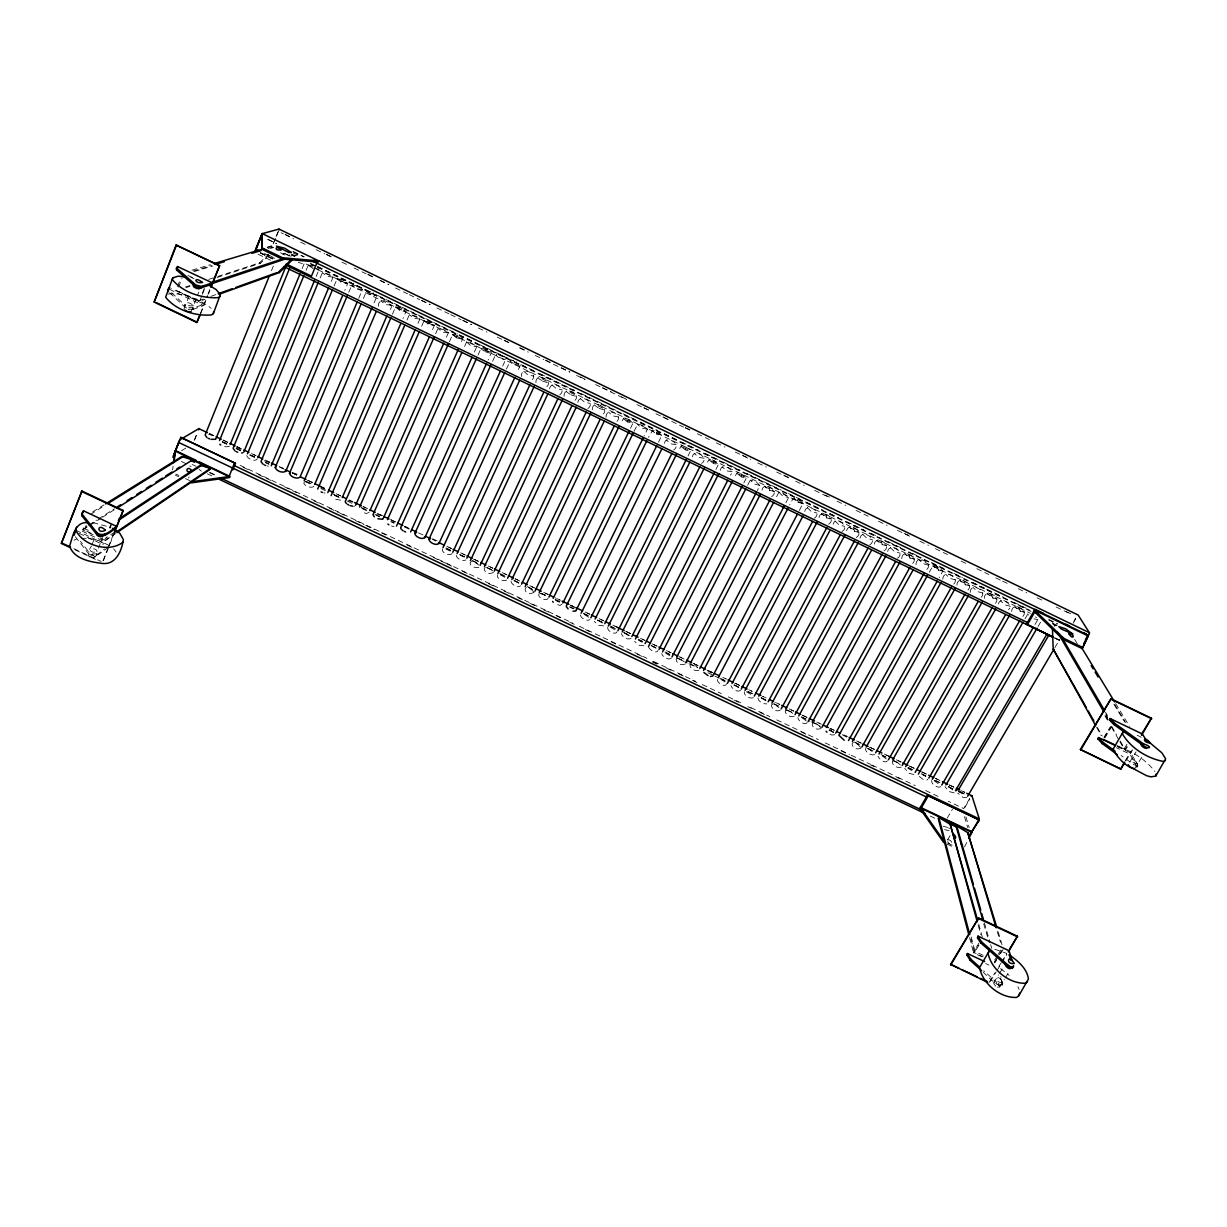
<?xml version="1.0" encoding="UTF-8"?>
<svg xmlns="http://www.w3.org/2000/svg" width="1227" height="1227" viewBox="0 0 1227 1227"><rect width="100%" height="100%" fill="white"/><g stroke="black" fill="none" stroke-linecap="round" stroke-linejoin="round"><path stroke-width="0.75" stroke-dasharray="5 3.75" d="M587.871 408.591C597.074 401.858 577.257 392.379 577.84 403.744M897.428 558.178C906.86 552.089 887.688 541.291 887.612 552.671M246.734 455.585C247.563 459.128 255.477 462.211 257.363 458.775M580.294 614.957C580.969 618.531 586.92 621.736 589.988 619.558M741.522 473.852L746.277 478.131L741.445 476.981L741.522 473.852L737.212 472.548L733.93 478.116M887.52 760.801C885.449 764.114 879.176 759.237 878.041 756.307M580.294 398.545L584.619 402.241L590.34 403.392M890.357 547.625L894.575 551.613L900.173 553.178M884.007 550.862C893.44 544.773 874.33 534.021 874.222 545.309M562.089 604.083L560.079 605.478L555.171 603.776M860.925 748.179C850.495 752.642 848.164 733.945 860.648 747.427M886.722 545.846L881.078 544.251L876.937 540.309M548.116 598.255C546.582 602.212 535.693 596.491 539.435 593.546M869.759 544.849C879.207 538.73 860.096 528.024 860.004 539.313M559.665 394.925C568.807 388.177 549.021 378.852 549.619 390.079M713.669 460.416L718.286 464.634L713.362 463.453L713.669 460.416L709.298 459.097L705.97 464.65M552.012 384.91L556.23 388.56L562.073 389.772M862.704 534.297L866.783 538.208L872.474 539.834M856.308 537.518C865.771 531.368 846.63 520.723 846.569 531.981M172.593 469.972L173.084 466.321M511.015 581.261C511.475 584.957 517.579 587.825 520.739 585.877M821.062 728.47C810.142 732.703 808.685 714.375 820.817 727.734M859.007 532.487L853.271 530.846L849.253 526.966M532.273 379.618C538.684 373.253 520.248 366.137 521.414 376.49M842.044 531.49C851.124 526.199 834.605 515.647 833.225 524.297M807.289 722.718C804.881 725.709 797.933 721.139 797.857 717.611M493.469 572.303C483.99 577.902 478.913 560.34 492.687 570.846M685.862 447.011L690.049 449.818L690.341 451.168L685.326 449.926L685.862 447.011L681.414 445.646L678.071 451.199M523.791 371.306L527.886 374.895L533.868 376.168M835.004 520.938L838.946 524.788L844.728 526.46M828.654 524.19C838.148 517.993 818.976 507.441 818.961 518.684M1136.754 767.289L1137.782 764.927L1130.742 752.933L1117.214 746.445M520.463 364.925L517.211 372.241M1137.122 767.12L1129.975 754.176L1116.447 747.703M97.071 551.69C96.243 545.938 84.878 550.233 93.681 552.319C99.295 549.957 96.58 557.963 92.546 557.702C85.123 557.718 88.911 549.819 91.504 545.938M95.016 556.935L92.393 554.313L88.083 554.711M780.449 709.973C772.55 714.774 765.663 697.381 778.961 707.565M831.323 519.144L825.495 517.457L821.615 513.638M456.26 555.279C456.551 559.037 462.824 561.659 466.03 559.911M814.375 518.162C823.884 511.935 804.697 501.429 804.697 512.656M502.687 366.091L505.831 359.143L505.095 357.67M452.119 553.484C450.002 556.705 440.754 552.595 442.686 549.006M657.243 431.49L661.844 435.294L656.445 434.281L657.243 431.49L652.718 430.11L648.5 437.349M757.949 697.887C758.102 701.629 763.286 704.221 766.768 703.884M807.351 507.61L811.154 511.398L817.029 513.101M496.95 354.066C493.515 355.845 503.223 360.171 505.831 359.143M799.344 510.463L802.979 503.361L799.114 499.972L793.209 498.223L789.697 504.987M740.541 690.234C737.856 692.979 731.952 688.945 730.955 685.694M802.872 503.714L796.952 501.966L793.209 498.223M983.072 971.937C986.109 975.358 1009.959 998.977 999.591 975.956M1001.922 985.695L1002.827 983.993L1000.787 976.508M997.275 987.183C1005.312 987.275 988.256 977.873 995.726 986.186M785.909 502.733L788.685 497.303L782.32 492.717L778.915 492.196L775.403 498.96M474.374 352.042L476.828 346.474L470.14 342.287L466.582 341.95L463.484 348.913M717.304 679.375C716.645 682.979 725.694 688.025 726.568 683.776M628.5 419.343L632.979 423.1L627.457 422.027L628.5 419.343L623.914 417.916L620.479 423.438M93.145 534.819L82.73 529.941L84.08 526.475M87.01 526.23L83.298 529.573L93.697 534.451M177.516 286.535L180.216 279.587M84.832 528.76L86.212 525.187M178.59 287.041L181.964 278.376M108.421 547.073C103.344 551.061 94.341 560.172 88.007 552.917L88.513 551.598L80.445 541.306M186.657 308.115L184.173 306.413L184.725 304.971L170.185 291.32M92.194 544.19L94.939 537.15M184.019 308.882L189.664 294.434M98.436 548.178L102.562 537.656M191.121 311.612L198.82 291.995M96.749 555.156L104.556 548.806M189.111 309.051L193.053 309.449L193.621 308.008L204.035 304.173L171.504 288.59M109.51 527.702L110.921 524.144M100.093 538.086L105.292 540.524L106.642 537.073M110.031 528.438L111.396 524.987M202.516 292.931L205.2 286.136M115.798 532.472L105.844 540.156L102.378 538.53M201.719 296.075L199.679 301.259L175.66 290.17L199.188 301.443L204.986 299.342M202.394 294.342L205.783 285.692M102.945 560.892L107.7 548.806M108.39 547.073L114.51 531.536M200.323 313.621L207.302 295.891M207.992 294.127L210.093 288.805M103.497 560.494L114.372 532.886M200.799 313.437L207.777 295.722M208.483 293.943L209.878 290.4M778.915 492.196L782.581 495.907L788.547 497.656M194.203 440.248L197.424 432.257M275.431 238.237L272.409 245.569L267.287 247.118M276.121 236.504L278.192 231.351L283.376 233.851M194.648 439.987L197.854 432.011M278.575 231.259L271.658 247.425M271.474 270.646L273.621 265.339M466.582 341.95L470.447 345.416L476.705 346.827M293.728 256.167L297.287 254.986L297.778 253.79L290.6 256.182M302.179 268.575L304.327 263.299M306.014 270.4L308.498 264.848L312.67 265.477M316.137 276.535L319.035 269.526L317.778 267.946M320.078 278.038L322.563 272.501L330.723 274.894L333.069 277.149L330.124 284.235M334.051 286.029L337.256 278.728L342.732 279.817L347.747 283.36L344.787 290.431M771.599 496.69C781.17 490.401 761.921 480.033 761.982 491.229M348.744 292.241L351.95 284.94L357.348 286.014M358.698 298.391L362.41 289.572L361.842 288.575M363.422 298.452L366.382 291.443L368.131 291.075M374.082 302.824L377.072 295.768L376.459 294.771M378.499 306.275C377.395 294.817 397.885 303.452 389.143 310.554M392.41 314.219L395.646 306.873L400.861 307.854L406.03 311.474L402.993 318.483M407.027 320.017L409.511 314.434L417.272 316.627L419.864 319.005L416.827 326.014M421.659 326.198L424.143 320.615L431.843 322.793L434.465 325.186L431.398 332.18M435.6 333.79L438.07 328.207L445.708 330.339L448.376 332.762L445.294 339.726M449.435 341.704L452.671 334.373L455.048 334.404L462.748 338.437L460.493 344.496M478.039 355.078L481.153 348.115L487.334 349.496L491.383 352.64L488.147 359.94M492.594 361.229L495.723 354.281M685.203 663.96C676.23 668.27 671.046 651.598 683.991 661.69M506.337 369.112L510.723 360.232M774.222 491.598L768.194 489.834L764.605 486.137M535.923 382.625C535.309 371.398 555.141 380.692 545.984 387.471M369.143 512.441L366.336 513.469L362.379 512.303M564.098 396.214C563.53 384.956 583.27 394.327 574.144 401.045M759.881 485.539L756.338 481.889L750.28 480.094L753.807 483.745L759.881 485.539L757.274 490.631M592.304 409.864C591.736 398.484 611.521 407.993 602.334 414.695M448.376 332.762L443.192 332.226L437.901 328.529M606.046 417.333C605.494 405.938 625.233 415.493 616.061 422.165M630.494 428.269L632.979 423.1L622.963 418.269L627.457 422.027M634.083 431.26L637.703 424.097L642.871 425.416L647.427 429.189L644.068 436.076M671.322 658.163C668.424 660.647 662.549 656.997 661.69 653.592M658.485 442.165L661.844 435.294L651.844 430.478L656.445 434.281M664.513 443.392C665.433 434.373 682.442 444.358 673.654 449.926M599.144 408.376C618.101 414.864 582.319 397.609 599.144 408.376L600.417 405.8M688.04 455.999L690.586 450.861L680.602 446.061L685.326 449.926M692.457 456.858C693.362 447.794 710.356 457.87 701.568 463.377M715.924 469.435L718.501 464.327L708.546 459.527L713.362 463.453M720.448 470.355C720.801 461.904 736.445 470.018 730.387 475.14M743.853 482.901L746.461 477.809L736.522 473.008L741.445 476.981M747.688 485.186L750.28 480.094M964.483 846.906L967.934 840.234M423.944 320.937L429.205 324.618L434.465 325.186M901.799 558.668C901.906 547.273 921.063 558.116 911.646 564.175M915.971 564.65C916.094 553.239 935.25 564.144 925.848 570.172M929.222 572.319L933.241 565.371L938.379 567.135L942.811 571.184L939.115 577.825M942.811 579.282C942.996 567.81 962.152 578.899 952.689 584.88M956.953 585.248C957.152 573.761 976.309 584.896 966.861 590.847M970.189 592.472C970.404 580.969 989.545 592.166 980.097 598.086M984.299 598.439C984.529 586.92 1003.671 598.163 994.253 604.052M998.548 604.021C999.438 595.693 1014.806 604.88 1008.517 609.65M1011.692 611.629C1011.953 600.08 1031.094 611.429 1021.677 617.273M966.907 797.458L962.98 797.366L957.781 793.117M1024.959 618.868L1028.042 613.638L1029.392 613.715M1034.974 624.528L1037.843 619.558L1037.229 618.439M1038.073 626.46L1040.956 621.506M947.213 818.133L952.474 809.16M1054.883 647.595L1059.729 639.344M969.698 798.455L963.747 808.593L948.164 801.2M1073.855 621.245L1075.68 618.147M732.105 471.735L727.044 470.892L722.166 466.95M964.759 807.673L969.867 798.992M1073.196 623.209L1075.926 618.546M947.489 840.02L951.078 833.915M419.864 319.005L414.527 318.406L409.312 314.741M631.015 638.239C628.025 640.555 622.12 637.135 621.353 633.653M978.947 943.118L973.41 952.244L983.195 956.845M1103.963 737.289L1110.527 726.491M981.753 956.784L973.594 952.95L978.287 945.219M1104.254 737.872L1110.696 727.258M978.947 945.173L975.082 951.538L970.71 935.051M1104.96 737.78L1111.524 726.967M313.913 486.214C311.551 489.604 299.741 483.714 305.324 481.551M570.785 394.711C590.018 401.29 554.159 384.066 570.785 394.711L572.303 392.241M997.29 955.833L994.361 960.603L995.327 961.048M998.257 954.253L1002.152 947.888M1126.907 744.314L1124.085 748.93L1119.285 740.648M994.622 962.198L998.257 956.293M999.223 954.698L1003.119 948.348M1126.969 746.323L1125.082 749.406L1117.398 745.725M996.723 959.836L994.821 962.919L993.579 958.548M1000.496 953.67L1003.333 949.054M1116.907 745.893L1125.404 749.958L1127.26 746.936M989.085 982.382L994.944 972.827M998.855 966.462L1000.818 963.287M1001.799 961.692L1006.677 953.732M1125.42 760.51L1131.417 750.755M990.25 981.508L996.125 971.953M997.106 970.358L1006.892 954.437M1125.742 761.077L1132.736 749.682M993.809 982.643L998.594 974.851M999.56 973.302L1003.395 967.045M1129.745 762.105L1136.049 751.875M995.91 983.41L996.631 982.244L983.778 970.772M999.514 987.26L1004.33 979.453M1005.296 977.904L1009.161 971.646M1134.484 768.946L1142.398 756.139M1002.014 984.453L1002.735 983.287M1136.984 766.2L1137.782 764.927M940.802 786.722C937.658 788.593 931.078 784.145 931.584 780.525M395.431 307.179L400.615 310.83L406.03 311.474M607.733 627.35C606.644 631 615.586 635.601 617.058 631.782M1037.843 619.558L1034.024 618.883M704.129 458.254L698.93 457.349L694.16 453.453M391.398 305.278L385.907 304.603L380.753 300.983M542.472 381.06C561.951 387.747 526.076 370.569 542.472 381.06L544.221 378.698M1024.545 612.304L1019.376 610.923L1014.56 606.659M901.231 767.151C891.17 769.605 888.149 753.608 900.296 764.881M366.382 291.443L371.49 295.047L377.072 295.768M1010.419 606.337L1005.189 604.942L1000.45 600.709M874.621 754.513C871.461 756.261 864.652 751.998 865.572 748.393M676.184 444.787L670.862 443.821L666.2 439.972M229.526 446.153L226.136 446.904L221.98 445.662M362.41 289.572L356.75 288.805L351.689 285.231M997.091 599.052L991.815 597.641L987.137 593.439M514.328 363.974C534.098 370.815 498.162 353.652 514.328 363.974L516.337 361.766M336.98 279.004L341.996 282.563L347.747 283.36M982.934 593.086L977.628 591.644L973.011 587.472M506.72 580.034C503.776 582.073 496.045 578.684 497.41 574.988M834.759 734.789L831.615 735.004L827.949 733.025M647.427 429.189L641.966 428.162L637.411 424.373M333.069 277.149L327.241 276.32L322.256 272.777M217.792 276.443L259.403 262.885L268.575 254.219M216.98 277.517L260.308 263.33L268.161 255.891M969.683 585.846L964.315 584.374L959.759 580.248M485.094 351.612C505.049 358.514 469.205 341.474 485.094 351.612L487.334 349.496M188.636 478.055L189.142 476.904M317.118 269.817L319.035 269.526M955.511 579.865L950.097 578.377L945.618 574.267M794.13 716.292C785.004 718.915 780.495 703.715 792.719 713.316M618.546 416.981L612.948 415.892L608.515 412.149M942.811 571.184L937.351 569.681L932.934 565.616M452.518 334.71L456.49 337.824L458.99 335.83M280.492 252.747C282.379 253.989 290.047 257.977 289.817 254.71M753.393 697.749C750.249 699.329 742.887 695.264 744.62 691.767M928.609 565.187L923.103 563.653L918.747 559.619M1002.643 984.529L999.652 984.407L996.631 982.244M914.391 559.19L908.839 557.641L904.56 553.622M427.84 324.005L430.585 322.134M105.292 540.524L115.307 533.73M114.786 531.997L105.323 538.377L106.35 538.868M88.62 525.202L96.626 520.095M98.237 519.067L114.264 508.837M82.73 529.941L100.997 518.254M102.608 517.227L115.476 508.99M92.592 511.981L103.942 504.91M90.369 514.481L104.939 505.386M698.869 670.279C688.945 672.565 685.908 657.948 697.826 667.457M181.504 450.738L186.289 447.824M399.235 310.216L402.226 308.452M643.945 645.801L638.945 645.233L634.62 641.368M370.109 294.434L373.345 292.793M1137.92 765.832L1133.932 764.712L1121.156 755.541M97.255 553.852L91.964 553.914L88.513 551.598M603.607 625.862L598.469 625.218L594.251 621.414M340.615 281.949L344.097 280.431M73.957 540.233L76.442 539.144M954.207 792.872L949.269 791.645L944.943 786.66M193.053 309.449L203.483 305.584L169.249 289.189M198.605 300.753L203.927 298.836M211.044 296.29L216.366 294.388M913.87 774.513L908.824 773.24L904.698 768.347M186.274 287.563L189.894 286.382M185.231 287.057L190.645 285.293M208.743 279.388L215.983 277.041M282.793 254.081L285.462 253.222M947.735 839.743C954.008 839.759 951.83 848.716 947.704 841.584M194.295 271.566L212.593 266.014M270.553 248.437L273.79 247.455M193.237 271.06L211.581 265.523M268.023 248.498L272.885 247.026M478.867 567.441C467.058 568.914 467.456 555.662 478.683 565.003M191.964 270.216L210.323 264.71M267.225 247.67L272.731 246.013M944.606 829.636L949.1 830.648M353.913 506.26L354.802 506.091M193.621 308.008L188.421 307.179L184.725 304.971M340.631 500.156L334.588 499.113M168.007 294.035C183.329 292.517 199.295 298.851 211.167 308.314M81.304 538.316L86.964 538.3M943.057 826.216L947.627 827.458M88.482 538.515L99.111 540.708L109.724 545.693M540.386 593.5L545.279 595.202L547.84 597.534M93.053 522.656L110.905 527.395M189.817 466.091L191.105 466.291M394.036 526.613L391.459 526.015M361.643 507.794L367.809 510.34M348.161 500.585L353.33 502.41M323.805 492.855L325.109 493.085M334.035 494.68L340.232 497.242M320.63 487.518L326.842 490.079M306.474 481.597L312.701 484.174M292.578 472.579L297.808 474.435M267.041 465.907L268.376 466.153M994.775 949.223L1006.508 953.318M264.204 460.723L269.495 462.594M250.017 454.788L256.305 457.38M222.21 441.582L228.513 444.189M236.428 447.518L242.716 450.125M208.575 434.297L212.731 435.57M302.363 263.575L298.345 262.394M746.384 691.721L752.903 695.694M497.963 354.235L500.493 355.048M512.487 360.37L513.684 360.707M651.246 645.755L656.062 648.04M624.206 632.917L630.601 636.844M610.325 627.12L616.706 631.031M555.463 599.482L560.31 601.782M500.309 574.88L505.999 577.978M514.282 580.724L519.987 583.822M1118.641 746.982C1132.705 751.215 1145.88 759.82 1154.914 771.476M445.723 548.975L450.585 551.276M459.742 554.819L464.604 557.135M369.281 291.305L370.585 291.689M432.625 538.714L437.502 541.03M404.511 526.966L409.389 529.282M376.996 513.898L380.861 515.493M279.725 466.904L283.652 468.53M1057.229 625.233L1054.852 625.601M868.225 748.547L874.36 753.148M907.597 768.025L912.321 770.893M921.232 773.716L925.971 776.584M934.1 780.617L940.403 785.295M960.081 791.292L964.851 794.176M665.586 653.132L670.141 655.908M707.074 670.433L711.645 673.24M720.786 679.329L725.372 682.135M734.574 685.08L739.175 687.887M761.307 697.78L766.691 701.445M842.228 734.62L846.906 737.458M570.647 605.647L574.236 607.595M584.543 614.635L589.021 617.396M598.439 620.448L602.948 623.209M638.592 640.31L642.196 642.258M391.766 521.475L394.296 522.671M188.206 309.296L189.111 309.679M313.13 268.636L308.176 265.109M456.49 337.824L462.809 339.265L452.671 334.373M79.065 533.3L103.237 544.65M985.634 963.532L989.069 965.143M73.865 548.653L101.105 561.429M74.985 549.819L97.148 560.218M83.804 528.27L89.954 531.168M82.24 531.23L104.786 541.813M983.118 955.312L974.115 951.094L970.235 936.446M76.12 530.386L105.476 544.159M181.381 461.475L188.298 464.757M207.317 473.76L214.434 477.058M930.219 816.062L935.403 818.516M175.783 474.021L179.019 475.555M185.507 478.622L191.995 481.69M175.323 475.156L178.575 476.69M947.643 843.087L954.361 846.277M947.045 844.115L953.762 847.29M209.296 433.514L214.48 435.968M223.13 440.079L228.314 442.548M236.964 446.643L242.148 449.113L236.857 446.659M292.287 472.932L297.471 475.386M307.854 480.309L313.038 482.778M319.956 486.061L326.873 489.343M363.177 506.598L368.361 509.052L363.115 506.628M382.195 515.631L377.011 513.162L382.134 515.662M390.846 519.727L396.03 522.196M404.68 526.306L409.864 528.76L404.619 526.337M432.349 539.435L435.8 541.076M473.837 559.144L479.021 561.613M515.34 578.853L520.524 581.322L515.309 578.899M534.358 587.886L529.174 585.417L534.328 587.932M556.828 598.561L560.294 600.202L555.079 597.794M570.662 605.126L575.846 607.595L570.647 605.187M589.681 614.16L584.497 611.69L589.681 614.221M626 631.399L631.184 633.868M645.019 640.433L639.819 637.979L645.019 640.494M653.654 644.543L657.12 646.184M679.589 656.859L684.773 659.328L679.605 656.92M693.424 663.424L698.608 665.893M722.826 677.381L726.277 679.022L722.841 677.457M734.927 683.132L740.111 685.602M748.761 689.697L752.212 691.353L748.792 689.789M766.047 697.918L762.58 696.276L766.077 697.994M776.415 702.841L779.881 704.482L774.728 702.105M802.351 715.157L807.535 717.626M821.369 724.191L816.185 721.721L819.697 723.455M830.019 728.301L835.204 730.755M843.854 734.866L847.305 736.507L843.915 734.958M869.79 747.182L874.974 749.651M888.808 756.215L883.624 753.746L888.869 756.307M900.909 761.967L895.725 759.498L900.986 762.059M909.56 766.062L914.744 768.531M921.661 771.814L926.845 774.283M935.495 778.393L940.68 780.847L935.572 778.485M949.315 784.958L954.514 787.412M961.431 790.709L964.882 792.351L961.508 790.802M209.188 433.53L214.372 435.984M223.023 440.094L228.222 442.564M292.21 472.947L297.394 475.416M307.778 480.34L312.962 482.809M319.879 486.091L326.796 489.374M390.784 519.757L395.968 522.227M418.453 532.901L423.453 535.156M473.806 559.19L478.99 561.659M626 631.46L631.184 633.93M651.936 643.792L657.12 646.246M693.439 663.5L698.638 665.97M734.958 683.209L740.142 685.678M802.397 715.249L807.596 717.703M830.081 728.378L833.532 730.034M869.851 747.274L875.035 749.743M909.636 766.169L914.821 768.623M921.738 771.921L926.922 774.375M949.407 785.05L954.591 787.519M222.332 441.797L229.265 445.079M236.167 448.361L241.765 450.953M250.001 454.926L256.934 458.208M265.553 462.318L269.035 463.959M305.324 481.199L312.747 484.665M320.891 488.591L326.091 491.045M333.514 494.527L340.446 497.809M347.364 501.107L352.026 503.361M361.213 507.671L368.131 510.969M375.063 514.251L380.247 516.72M390.646 521.644L394.097 523.3M446.03 547.948L451.229 550.417M459.88 554.527L465.079 556.997M471.996 560.279L478.929 563.576M486.874 567.411L492.779 570.141M499.696 573.438L506.628 576.721M513.546 580.003L520.463 583.3M527.395 586.583L534.312 589.88M541.245 593.162L548.162 596.445M555.095 599.742L560.279 602.196M569.865 606.798L574.129 608.776M583.684 613.377L589.712 616.169M597.518 619.942L603.561 622.749M609.62 625.678L617.411 629.328M623.454 632.258L630.371 635.555M638.178 639.19L643.377 641.66M651.123 645.387L657.227 648.239M664.942 651.951L671.077 654.804M677.059 657.703L683.976 661M690.111 663.853L697.795 667.565M720.28 678.224L725.464 680.709M734.099 684.789L739.298 687.273M747.933 691.368L753.133 693.838M761.093 697.549L766.967 700.402M773.869 703.669L779.068 706.154M787.059 709.881L792.903 712.718M801.538 716.813L806.722 719.283M813.026 722.212L820.556 725.863M829.191 729.942L834.391 732.427M854.559 741.936L860.326 744.743M868.409 748.516L874.161 751.307M881.063 754.574L886.262 757.059M893.179 760.341L900.097 763.623M908.225 767.427L913.931 770.188M922.075 773.992L926.032 775.939M935.925 780.571L939.867 782.504M948.486 786.584L957.152 790.709M958.425 791.262L965.358 794.544M222.256 442.149L229.173 445.432M236.09 448.729L241.274 451.183M249.925 455.294L256.826 458.576M265.477 462.671L268.928 464.312M305.232 481.551L312.149 484.834M334.618 495.509L339.802 497.963M362.272 508.638L367.456 511.092M376.106 515.202L379.557 516.843M446.965 548.852L450.432 550.494M460.8 555.417L464.251 557.058M472.901 561.168L478.085 563.622M486.72 567.733L491.904 570.187M500.555 574.297L505.739 576.751M514.389 580.862L519.573 583.331M528.208 587.426L533.392 589.896M540.309 593.178L547.227 596.46M555.862 600.555L559.328 602.196M569.696 607.12L573.147 608.761M583.531 613.699L588.715 616.153M597.35 620.264L602.534 622.718M611.184 626.828L616.368 629.282M625.003 633.393L630.187 635.847M638.838 639.957L642.288 641.598M652.657 646.522L656.123 648.163M666.491 653.086L669.942 654.727M676.859 658.009L687.227 662.933M688.96 663.761L697.611 667.856M707.979 672.779L713.163 675.249M714.896 676.062L725.264 681M733.899 685.095L739.083 687.565M747.734 691.66L752.918 694.129M761.568 698.224L766.752 700.694M773.654 703.976L778.854 706.43M785.755 709.712L792.673 712.994M801.323 717.105L809.958 721.215M811.691 722.028L820.326 726.139M828.977 730.234L834.161 732.703M854.897 742.55L860.081 745.004M866.998 748.301L873.915 751.584M882.55 755.679L886.017 757.32M892.934 760.602L899.836 763.884M908.486 767.995L911.937 769.636M922.321 774.559L925.771 776.2M934.407 780.311L939.606 782.765M948.241 786.875L956.891 790.97M958.609 791.798L965.526 795.081M240.109 465.34L572.488 623.009M579.42 626.291L646.936 658.316M653.853 661.598L695.402 681.307M702.335 684.589L721.369 693.623M728.301 696.905L743.884 704.298M750.801 707.58L769.85 716.614M776.768 719.896L818.317 739.605M825.25 742.902L849.483 754.39M851.216 755.218L870.25 764.252M871.983 765.065L896.216 776.568M897.949 777.381L915.265 785.602M925.649 790.525L941.232 797.918M243.053 467.211L248.237 469.68M258.621 474.604L270.722 480.34M284.541 486.889L296.643 492.64M313.928 500.831L319.112 503.3M329.496 508.208L338.131 512.319M339.864 513.131L345.048 515.601M355.416 520.509L364.066 524.619M365.784 525.432L374.434 529.527M381.352 532.809L386.536 535.279M407.272 545.11L412.471 547.564M433.208 557.411L445.309 563.147M447.042 563.975L453.959 567.242M462.594 571.353L467.778 573.807M488.53 583.653L493.714 586.107M504.082 591.031L509.266 593.485M517.917 597.58L523.101 600.049M530.018 603.331L535.202 605.785M543.837 609.88L549.021 612.35M555.938 615.617L561.122 618.086M569.773 622.181L574.957 624.635M585.325 629.558L590.509 632.028M611.261 641.859L616.445 644.313M637.181 654.16L642.381 656.614M652.749 661.537L657.933 663.991M666.568 668.101L671.767 670.555M678.669 673.838L683.868 676.292M692.503 680.402L697.688 682.856M733.991 700.08L739.175 702.534M747.826 706.629L751.277 708.27M759.927 712.366L765.111 714.835M801.415 732.044L806.599 734.513M841.17 750.909L846.354 753.363M870.557 764.85L874.007 766.492M896.492 777.151L899.943 778.792M652.519 662.043L657.703 664.513M209.94 472.441L216.857 475.723M192.194 464.542L196.044 466.26M209.51 472.748L215.062 475.263M259.403 262.885L260.308 263.33M187.838 275.385L192.884 277.808M190.706 277.164L194.065 278.774M285.185 234.25L290.646 237.072M326.597 254.25L332.011 257.056M368.008 274.25L373.376 277.026M380.263 280.354L388.882 284.511M421.628 300.324L430.248 304.495M462.993 320.308L471.613 324.465M504.358 340.278L509.527 342.778M519.88 347.762L525.049 350.262M545.724 360.063L550.892 362.747M561.245 367.747L569.865 371.904M580.202 376.904L585.371 379.388M602.61 387.717L611.23 391.873M621.568 396.873L626.736 399.373M643.976 407.686L649.144 410.186M662.933 416.843L668.101 419.343M685.341 427.671L690.663 430.048M742.212 455.125L750.832 459.297M783.578 475.11L788.746 477.594M824.943 495.079L830.418 497.533M904.238 533.362L909.79 535.862M1066.248 611.598L1071.416 614.083M285.093 234.694L293.713 238.851M300.615 242.179L305.799 244.679M316.137 249.679L324.772 253.851M326.489 254.679L331.673 257.179M342.011 262.179L347.195 264.679M354.097 268.007L366.167 273.836M367.885 274.664L373.069 277.164M379.971 280.492L388.591 284.664M395.493 287.992L407.563 293.82M409.297 294.649L419.634 299.649M421.367 300.492L429.987 304.649M436.889 307.977L448.959 313.821M450.692 314.649L461.045 319.649M462.763 320.477L471.383 324.634M478.285 327.977L486.92 332.134M497.257 337.134L502.441 339.634M504.159 340.462L509.343 342.962M519.681 347.962L528.316 352.134M535.217 355.462L543.837 359.618M545.555 360.462L559.359 367.118M561.092 367.947L569.711 372.118M576.613 375.447L585.233 379.618M595.586 384.603L600.755 387.103M602.488 387.947L626.629 399.603M636.982 404.603L642.166 407.103M643.884 407.931L649.052 410.432M655.954 413.76L683.562 427.088M685.279 427.916L690.464 430.416M697.35 433.745L709.436 439.588M716.338 442.916L724.958 447.073M735.31 452.073L750.832 459.573M757.734 462.901L766.354 467.073M776.706 472.058L788.777 477.901M795.679 481.229L804.298 485.386M814.651 490.386L830.173 497.886M837.075 501.214L845.71 505.386M856.047 510.386L868.133 516.214M878.471 521.199L887.106 525.371M897.458 530.371L909.529 536.199M919.882 541.199L928.502 545.355M935.403 548.699L947.474 554.527M961.278 561.184L966.447 563.684M976.799 568.684L988.87 574.512M995.772 577.84L1000.941 580.34M1002.674 581.169L1007.842 583.669M1018.195 588.669L1026.815 592.84M1037.168 597.84L1042.352 600.325M1056.14 606.997L1068.226 612.825M268.053 239.311L276.673 243.467M292.885 251.443L304.235 256.765M267.639 239.434L276.274 243.59M293.514 251.903L303.867 256.903M293.176 252.992L297.287 254.986M317.854 266.596L371.29 292.363M378.177 295.692L416.091 313.989M417.824 314.818L457.456 333.928M459.189 334.756L478.147 343.913M479.864 344.741L514.328 361.367M521.23 364.695L533.285 370.508M540.187 373.836L574.65 390.462M581.552 393.775L616.015 410.401M622.917 413.729L638.423 421.214M640.141 422.042L657.381 430.355M664.267 433.683L679.789 441.168M681.506 441.996L698.746 450.309M705.632 453.637L721.139 461.107M722.872 461.935L740.111 470.248M746.998 473.576L762.504 481.061M764.237 481.889L781.461 490.202M788.363 493.53L803.869 501.015M805.587 501.843L822.826 510.156M829.728 513.484L838.332 517.641M846.952 521.797L864.191 530.11M871.078 533.423L879.698 537.579M888.317 541.736L902.106 548.392M912.443 553.377L921.063 557.533M931.4 562.518L943.471 568.346M953.808 573.331L962.428 577.488M972.766 582.472L984.836 588.285M986.554 589.113L1003.793 597.426M1014.131 602.426L1026.201 608.239M291.643 254.25L295.094 255.922M310.615 263.406L315.784 265.906M317.517 266.734L1029.867 610.294M1048.84 619.451L1057.459 623.607M291.366 254.741L294.817 256.412M310.339 263.897L315.508 266.382M317.241 267.225L1031.401 611.644M1048.656 619.972L1057.275 624.129M366.628 291.152L376.827 296.075M1056.462 625.064L1052.245 623.025L1052.873 621.951L1054.791 625.233M286.505 254.25L289.925 255.906M308.498 264.848L318.729 269.787M337.256 278.728L347.471 283.652M395.646 306.873L405.815 311.781M424.143 320.615L434.297 325.508M793.087 498.576L802.979 503.361M932.965 566.03L942.765 570.754M283.728 253.237L288.897 255.737M306.136 264.05L316.489 269.035M318.207 269.879L1030.435 613.316M1052.858 624.129L1056.309 625.785M764.452 486.475L774.36 491.26M821.523 514.006L831.4 518.76M849.191 527.334L859.053 532.089M876.906 540.693L886.738 545.448M904.56 554.037L914.376 558.776M959.821 580.678L969.606 585.402M987.229 593.899L996.999 598.607M1014.668 607.135L1024.422 611.828M267.685 254.602L272.67 257.01M264.449 253.468L274.526 258.33M260.661 252.716L274.465 259.372M260.231 252.839L274.02 259.48M260.553 253.145L272.655 258.974M1054.929 637.841L1059.959 640.249M258.084 254.219L271.888 260.86M1055.22 638.239L1060.527 640.801M1054.407 637.994L1059.499 640.448M501.843 355.631L504.22 356.996M358.729 286.612L359.986 287.271M1137.138 735.157L1141.217 737.304M948.916 786.783L954.054 790.986M882.244 755.909L886.615 759.176M829.743 729.405L834.575 733.47M802.305 717.948L806.538 721.154M948.64 827.964L949.667 828.578M199.019 469.251L201.32 471.137M1000.542 968.594L1009.146 975.358M1035.435 616.874L1036.462 617.687M169.633 292.747L184.173 306.413M919.376 776.338C921.032 778.117 926.508 782.55 927.857 779.16M113.59 548.776L116.12 551.997M75.338 536.72L88.007 552.917M1028.441 615.018L1027.827 613.914M1115.665 703.592L1129.438 726.215M1114.837 704.651L1125.68 722.55M1074.683 639.405L1077.536 644.114M1113.886 704.191L1124.699 722.074M1105.527 712.197L1107.444 715.479M1053.088 623.439L1054.883 626.522M1105.818 714.007L1107.72 717.274M1105.772 715.172L1107.674 718.424M1105.849 716.246L1107.766 719.559M1111.616 726.2L1116.432 734.482M1120.266 741.108L1125.404 749.958M1104.898 715.786L1107.766 720.755M1111.616 727.381L1118.318 738.991M1097.552 727.672L1102.168 735.985M1096.57 727.197L1101.171 735.51M1018.425 607.365L1020.68 611.598M648.546 647.181C649.773 650.019 656.721 654.328 658.071 650.448M991.109 594.19L993.134 598.316M963.824 581.046L965.618 585.064M1017.935 986.723L1019.162 989.483M937.075 566.46L938.655 570.356M908.808 554.512L910.143 558.316M965.91 816.891L969.192 827.765M964.453 816.63L967.72 827.519M881.277 541.23L882.382 544.926M998.195 931.891L1002.03 944.698M997.244 931.446L1000.511 942.413M984.391 922.781L990.128 942.827M990.649 944.652L991.692 948.302M983.701 923.793L989.177 942.382M978.717 924.1L982.306 936.968M978.272 925.495L980.833 934.683M969.545 937.566L973.594 952.95M853.685 527.932L854.559 531.521M826.154 514.65L826.783 518.131M797.841 499.297L798.24 502.656M769.329 487.257L769.482 490.509M534.128 592.411C521.889 597.902 522.395 578.883 534.128 592.411M193.421 305.569C184.633 307.686 184.771 298.314 193.421 305.569M1137.705 763.562C1129.131 763.47 1130.558 754.728 1137.705 763.562M1002.551 982.183C993.502 984.069 996.907 971.186 1002.551 982.183M255.983 455.677L250.799 453.223L255.891 455.692M269.817 462.257L264.633 459.788L269.725 462.272M283.652 468.821L278.452 466.352L283.56 468.837M340.707 495.923L335.523 493.453L340.631 495.938M352.809 501.659L349.342 500.018L352.732 501.69M451.367 548.469L446.168 546L451.321 548.515M465.186 555.033L460.002 552.579L465.156 555.079M492.855 568.178L487.671 565.708L492.825 568.224M506.69 574.742L501.506 572.288L506.659 574.788M548.193 594.451L542.994 591.997L548.162 594.512M603.515 620.724L598.331 618.27L603.515 620.785M617.35 627.304L612.166 624.834L617.35 627.365M670.954 652.749L665.755 650.295L670.97 652.825M712.442 672.457L707.258 670.003L712.473 672.534M793.716 711.047L788.516 708.592L793.762 711.139M861.139 743.071L855.955 740.617L861.201 743.163"/><path stroke-width="1.5" d="M173.513 455.585L178.222 443.699M186.535 277.133L178.176 276.182L172.746 277.839L165.63 297.21C175.875 310.247 195.354 316.351 211.611 314.925L213.391 313.575L220.369 294.48L215.967 289.449L207.823 284.541M213.391 313.575L213.575 311.627M254.495 252.317L262.041 233.697L279.02 229.081L1078.134 615.018L1089.561 632.979L1083.671 643.838M235.477 463.331L180.814 437.41L235.477 463.331L232.777 469.895M173.59 462.671L175.108 451.705L180.814 437.41M174.035 461.551L175.553 450.616L196.013 460.309M1130.052 766.921L1146.509 775.663L1150.803 776.86L1155.742 776.093L1165.65 758.792L1161.877 752.826L1149.454 742.412M1155.742 776.093L1156.064 774.206M978.348 820.602L971.109 832.949M87.408 522.595C74.494 521.858 72.899 536.644 69.602 545.938C73.451 558.316 89.004 561.736 100.399 563.132C115.154 566.276 121.611 551.736 123.36 539.497L119.74 533.208L112.547 528.3M172.746 277.839L172.393 279.664C182.915 292.517 202.133 298.667 218.467 297.624L220.216 296.351M103.344 535.478C102.025 537.886 96.381 536.337 96.304 533.638M1134.546 768.669C1126.202 767.442 1117.015 757.074 1113.058 749.283L1122.904 732.228L1124.776 731.507M1128.18 764.666L1129.868 766.998M278.974 230.124L279.02 229.081M76.519 527.181L75.767 529.972C82.669 545.57 109.31 553.009 122.823 542.288M74.341 532.733L76.12 530.386M1122.904 732.228L1122.444 733.93C1130.819 748.209 1147.429 758.562 1163.61 761.476L1165.374 760.617M504.757 372.579L429.036 539.098C428.652 542.809 438.208 546.813 438.821 542.533M1027.582 981.631L1025.404 983.256C1008.993 983.778 991.462 969.591 988.134 953.563L989.131 951.048L979.56 967.612C982.582 983.701 1000.143 998.164 1016.585 997.428L1018.793 995.757L1028.425 978.962C1026.999 968.149 1017.459 960.634 1009.085 954.729M198.697 429.864L198.927 428.591L179.694 439.941L172.854 457.364M1018.793 995.757L1019.668 993.042M491.015 364.695L414.941 533.208C414.511 536.935 424.051 540.877 424.757 536.659M69.878 547.426L61.35 543.423L81.948 491.03L123.206 510.463L115.047 531.168M200.108 315.201L196.826 322.486L154.157 302.072L176.075 245.032L219.648 265.615L211.274 286.857M61.35 543.423L81.948 491.03M176.596 244.909L154.157 302.072M74.187 535.263L75.537 530.739M83.083 511.23L82.27 514.358L96.243 531.797C102.501 538.898 111.458 530.34 116.58 526.368L83.651 510.877L81.672 513.392L81.764 515.662L95.721 533.116C101.994 540.233 110.951 531.644 116.074 527.656M169.28 287.931L167.946 289.848L168.314 291.505L168.498 288.422L169.801 287.778L169.249 289.189M211.857 284.327L200.891 287.9L195.154 286.366L176.596 270.032L176.213 268.422L177.547 266.55L212.409 282.9L201.458 286.443L195.722 284.909L177.163 268.606L177.547 266.55M81.764 515.662L82.27 514.358M83.145 512.18L83.651 510.877M176.596 270.032L177.163 268.606M95.721 533.116L96.243 531.797M192.654 284.679L193.222 283.222M104.494 535.417L105.001 534.098M201.55 287.793L202.118 286.336M114.51 531.536L123.206 510.463M196.826 322.486L199.618 315.4M210.783 287.026L219.648 265.615M256.182 248.437L261.443 235.492M1089.515 632.779L262.21 233.59L256.06 249.418L259.418 251.044M318.314 262.072L282.133 259.004L261.918 249.25L262.21 233.59M269.342 275.952L205.124 435.018L207.041 437.671M282.133 259.004L282.639 257.777L318.805 260.891M215.875 438.867L285.968 266.213M219.526 440.554L289.848 267.701M230.231 444.389L300.017 273.851M303.851 275.676L233.084 448.3L235.078 450.984M234.403 463.469L229.004 476.597L175.461 451.229M243.759 452.103L314.695 280.047M247.455 453.821L318.621 281.566M258.099 457.594L328.652 287.762M332.594 289.526L260.983 461.536L263.069 464.266M342.563 295.722L271.244 465.785M357.21 301.919L285.784 471.245C282.716 473.499 276.366 471.076 275.231 467.502L347.272 295.738M371.827 308.1L299.986 477.18C296.949 479.481 290.63 476.996 289.465 473.438L361.198 303.698M304.173 480.739L376.26 311.551M314.664 484.45L386.888 315.814M390.892 317.747L317.701 489.052M400.723 323.744L327.793 492.625M331.106 495.631L404.741 325.278M342.256 497.564L415.293 329.511M345.278 501.567L419.373 331.459M355.646 505.233L429.113 337.425M359.588 507.042L434.067 337.287M369.91 510.693L443.76 343.223M374.327 516.843L372.977 514.711L448.653 343.453M383.039 518.868L458.162 349.726M387.471 519.665L461.919 352.394M396.52 526.061L472.027 357.272M400.83 527.303L476.475 358.545M410.631 531.966L486.582 363.422M424.741 537.855L500.325 371.29M438.837 543.745L514.849 377.425M442.978 547.671L519.819 379.956M452.763 552.303L529.895 384.803M457.058 553.546L534.328 386.076M466.827 558.193L543.592 392.655M470.37 560.662L548.009 393.53M480.125 565.294L558.055 398.376M484.42 566.537L562.487 399.649M1033.932 611.199L1063.073 639.42L1082.214 648.638L1087.613 637.089M1082.214 648.638L1088.257 636.015L1034.545 610.11L1026.447 624.114L1052.72 637.181M494.174 571.168L571.721 406.198M497.794 573.669L576.215 407.211M507.533 578.3L586.23 412.042M511.828 579.527L590.662 413.33M521.567 584.159L599.865 419.879M525.171 586.675L604.39 420.8M534.895 591.291L614.405 425.616M539.19 592.518L618.822 426.889M548.898 597.135L628.822 431.705M553.193 598.362L633.239 432.978M562.902 602.978L643.239 437.794M566.337 605.939L646.813 440.8M576.03 610.54L656.798 445.6M581.138 613.239L661.997 448.545M590.831 617.841L671.967 453.346M595.11 619.068L676.368 454.619M604.788 623.669L686.338 459.419M608.27 626.123L689.911 461.996M617.933 630.709L699.85 466.781M622.212 631.936L704.267 468.054M631.859 636.537L714.206 472.855M635.433 639.022L718.731 473.76M645.08 643.608L727.795 480.248M648.485 646.537L732.212 481.521M658.991 649.405L742.12 486.306M662.549 651.905L745.771 488.913M671.936 656.982L756.399 492.334M676.69 657.197L760.249 494.604M927.351 795.326L979.315 819.973L927.351 795.326L919.821 808.332L943.686 842.535L944.299 841.507L920.388 807.335M685.847 662.779L769.85 500.079M690.571 662.979L773.654 502.334M968.793 838.562L972.244 831.891L922.121 808.148M699.743 668.577L784.16 506.122M703.546 670.463L787.933 508.361M797.581 513.852L712.749 676.077L710.402 676.43M718.194 677.687L802.933 516.03M727.412 683.316L812.596 521.521M732.028 683.47L817.182 522.042M741.261 689.099L826.875 527.549M745.034 690.433L829.651 531.015M754.283 696.077L840.25 534.849M758.853 696.2L844.774 535.34M768.117 701.844L854.498 540.862M771.921 703.209L858.21 542.656M781.216 708.853L867.964 548.193M785.725 708.961L871.507 550.325M795.035 714.62L882.182 554.205M798.777 715.939L885.771 556.046M808.087 721.629L895.618 561.521M812.55 721.675L899.958 562.027M821.891 727.381L909.821 567.518M826.308 727.427L913.21 569.696M978.348 821.584L979.299 818.884L971.891 795.74L971.14 796.139M835.679 733.132L924.008 573.5M839.13 734.835L927.351 575.662M848.517 740.541L937.259 581.153M852.412 741.399L940.956 582.626M861.814 747.105L951.753 586.552M866.139 747.136L955.081 588.592M875.572 752.841L964.974 594.19M879.007 754.038L968.302 595.801M888.455 759.758L978.21 601.414M892.719 759.743L982.413 601.751M902.182 765.479L992.352 607.38M905.649 766.676L995.711 609.006M915.127 772.427L1005.649 614.635M918.379 774.053L1009.79 614.957M928.839 778.133L1019.76 620.586M932.244 779.314L1023.057 622.181M928.026 796.292L921.078 808.302L971.983 832.412M1027.26 624.926L1034.76 611.997L1038.149 613.638M941.769 785.065L1033.042 627.841M945.91 785.004L1037.122 628.117M955.45 790.771L1047.137 633.776M958.318 790.035L1048.916 635.019M967.612 796.246L1053.916 649.252M1063.073 639.42L1063.717 638.301L1034.545 610.11M968.578 933.9L938.21 818.378L938.793 817.381L956.692 825.863L956.109 826.86L951.232 824.544M1085.466 639.834L1088.502 634.482M979.315 819.973L969.897 834.774M987.597 982.321L950.588 964.345L978.609 917.949L1017.444 936.216L1008.855 951.247M1124.745 762.703L1120.742 769.206L1080.373 749.482L1111.002 698.807L1151.401 718.224L1141.601 735.264M950.741 965.051L978.609 917.949M1080.665 750.05L1111.002 698.807M984.621 961.569L967.459 953.517L966.769 954.667L970.235 960.45L981.646 970.649M1012.06 960.71L1009.008 950.695L978.011 936.124L977.49 937.98L980.848 942.996L1007.72 966.646L1012.336 968.41L1013.594 965.71L1012.965 967.582M1115.527 745.633L1098.61 737.534L1097.843 738.792L1102.214 743.608L1117.352 754.605M1110.128 718.531L1114.591 723.24L1143.625 743.945C1153.549 746.936 1149.239 750.126 1142.843 745.234L1113.825 724.513L1109.361 719.789L1110.128 718.531L1142.383 734.007L1146.018 739.85M966.937 955.373L967.459 953.517M977.49 937.98L978.011 936.124M1098.134 739.344L1098.61 737.534M1109.668 720.326L1110.435 719.053M970.235 960.45L970.94 959.299L967.643 954.223M980.848 942.996L981.554 941.83L978.195 936.814M1102.214 743.608L1102.996 742.335L1098.901 738.071M1113.825 724.513L1114.591 723.24M1009.622 948.962L1017.444 936.216M1120.742 769.206L1124.423 762.136M1141.401 734.482L1151.401 718.224M1008.287 951.845L1009.008 950.695M1006.753 965.787L1007.49 964.621L981.554 941.83M1142.843 745.234L1143.625 743.945M289.465 473.438L290.446 472.656M275.231 467.502L276.244 466.72M219.173 294.235L279.434 272.532L292.179 260.001M290.017 260.814L278.529 272.103L279.434 272.532M429.036 539.098L430.355 538.515M414.941 533.208L416.275 532.625M1013.517 966.922L1010.527 966.784L1007.49 964.621M1005.665 963.701C1003.778 965.894 1010.603 970.91 1011.155 967.612M116.872 532.671L209.909 469.542L210.354 468.438L191.519 459.527L191.075 460.631L194.51 462.242M117.378 531.398L210.354 468.438L200.277 465.263L118.896 518.883M118.313 520.417L201.151 465.677L200.277 465.263M117.47 506.782L120.675 504.742M127.087 500.647L131.903 497.579M136.718 494.512L141.519 491.444M146.335 488.377L151.136 485.294M155.952 482.226L162.363 478.131M165.568 476.091L171.979 471.996M176.795 468.929L179.74 467.042M116.841 508.269L192.378 459.926L181.78 456.505L105.553 503.914M108.175 503.377L182.654 456.919L181.78 456.505M575.693 611L572.978 611.184M215.477 439.297L211.059 439.327M218.145 293.744L232.348 288.652M235.906 287.379L276.75 272.731M211.182 283.882L284.863 259.158M211.719 282.471L283.437 258.575M215.246 264.418L224.418 261.658M251.934 253.345L261.106 250.584M213.989 263.621L263.544 248.774M382.471 519.22L377.916 518.791M190.845 311.811L187.884 311.52M241.673 452.962L242.67 452.84M194.526 285.538C189.878 285.922 200.2 290.83 200.001 287.9M1141.524 744.099C1139.055 744.973 1146.846 750.203 1147.046 747.78M352.793 506.23L350.155 505.601M954.008 838.164C957.566 839.222 954.698 834.069 952.781 833.777M404.312 531.398L405.631 531.951M208.268 438.33L209.633 438.898M236.305 451.643L237.655 452.211M264.28 464.926L265.63 465.478M321.091 491.889L322.44 492.441M186.949 311.198L184.617 309.956M61.933 543.055L70.445 547.043M950.588 964.345L958.947 968.256M962.29 969.836L977.367 976.891M980.71 978.456L987.398 981.6M81.365 491.367L122.669 510.815M978.793 918.624L1017.658 936.922M977.704 920.434L950.25 824.467L977.259 921.814M996.554 926.416L967.812 832.796L996.155 927.796M219.633 479.512L924.851 813.44M961.17 844.023L961.999 844.421M198.82 428.591L207.455 432.702M216.105 436.812L221.289 439.266M229.94 443.376L235.139 445.846M243.774 449.956L248.974 452.41M257.609 456.521L262.808 458.99M271.458 463.085L276.642 465.554M285.293 469.665L290.477 472.119M300.86 477.058L306.044 479.512M314.695 483.622L319.879 486.091M328.529 490.202L333.713 492.656M342.364 496.766L345.815 498.407M354.465 502.518L361.382 505.8M370.033 509.911L375.217 512.365M383.867 516.475L389.051 518.944M397.701 523.055L402.885 525.509M411.536 529.619L416.735 532.089M425.37 536.184L430.57 538.653M439.205 542.763L444.404 545.217M453.054 549.328L458.238 551.797M466.889 555.908L472.073 558.362M480.723 562.472L485.907 564.941M494.558 569.037L499.742 571.506M508.392 575.616L513.576 578.086M522.227 582.181L527.411 584.65M536.061 588.761L541.245 591.215M549.895 595.325L553.362 596.966M562.012 601.077L568.929 604.359M575.846 607.641L582.764 610.939M591.399 615.034L596.598 617.503M605.248 621.614L610.433 624.068M617.35 627.365L624.267 630.647M632.917 634.758L638.101 637.212M646.752 641.322L650.203 642.963M658.853 647.074L664.037 649.528M672.687 653.638L677.887 656.108M686.522 660.218L691.721 662.672M700.356 666.782L705.556 669.252M714.206 673.347L719.39 675.816M728.04 679.927L733.225 682.396M741.875 686.491L747.059 688.96M755.709 693.071L760.893 695.525M769.544 699.635L772.995 701.277M781.645 705.387L786.844 707.856M795.479 711.951L800.679 714.421M809.314 718.531L814.513 720.985M823.164 725.096L828.348 727.565M836.998 731.675L840.449 733.317M849.099 737.412L854.283 739.881M862.934 743.991L868.118 746.461M876.768 750.556L881.952 753.025M888.869 756.307L894.069 758.777M902.719 762.887L907.903 765.341M916.554 769.452L920.005 771.093M928.655 775.203L933.839 777.673M942.489 781.768L947.673 784.237M956.324 788.347L959.79 789.989M966.707 793.271L971.891 795.74M233.513 465.217L979.299 818.884M178.421 442.333L926.4 796.967M199.403 461.919L228.375 475.647M183.636 455.738L188.743 458.162M204.081 465.432L207.486 467.042M219.894 477.671L922.811 810.556M1103.318 739.39L1115.22 745.08M156.381 302.701L197.317 322.287M1080.373 749.482L1120.42 768.639M1052.444 628.607L1053.195 649.068L1086.447 707.718M176.075 245.032L219.173 265.753M1111.309 699.329L1151.754 718.761M1109.361 719.789L1112.751 721.43M313.928 260.354L317.302 261.98L311.474 276.136L286.29 263.989M1034.898 609.252L1043.502 613.408M1065.91 624.221L1069.361 625.877M1083.134 632.534L1086.585 634.19M312.486 261.06L1088.594 635.463M262.409 248.023L282.639 257.777M1063.717 638.301L1082.874 647.534M286.09 265.293L1027.536 622.549M1026.447 624.114L1053.257 637.028M283.974 266.688L1053.502 637.411M844.207 740.264L839.069 735.433M707.979 675.602L703.884 672.442M347.594 504.389L348.821 505.049M968.655 833.179L955.879 825.48L982.95 920.526M1145.358 739.743L1148.135 741.461M951.094 824.866L938.793 817.381L969.759 934.606M402.042 529.987L403.085 530.739M387.87 524.067L388.898 524.819M1102.996 742.335L1115.098 751.139M219.786 444.281L220.768 445.002M970.94 959.299L979.499 966.937M568.116 608.883L566.307 606.537M346.566 503.653L345.37 502.196M826.093 731.261L826.921 732.151M552.595 601.414L553.208 602.212M401.244 529.236L400.615 527.84M1081.248 647.043L1114.683 701.982M1091.171 665.617L1093.15 668.868M1095.128 672.12L1098.073 676.997M1061.493 636.721L1104.576 710.556M1057.628 632.304L1103.886 711.905M285.37 469.956L285.784 471.245M1088.303 711.031L1093.84 721.016M1053.195 649.068L1095.634 725.54M1009.315 955.189L1010.833 960.204M956.692 825.863L973.456 884.514M974.499 888.164L980.756 910.02M981.784 913.67L983.348 919.146M261.734 234.771L261.918 249.25M1068.855 633.684C1072.827 640.693 1076.34 634.865 1068.855 633.684M1072.705 633.93L1061.324 629.037L1058.886 626.629L1065.573 628.761L1072.705 633.93M202.47 282.455C193.713 284.25 193.789 275.339 202.47 282.455M1150.389 743.025C1141.862 742.734 1143.089 734.406 1150.389 743.025M105.415 530.202C96.488 535.217 97.056 521.797 105.415 530.202M1014.131 963.425C1005.128 965.143 1008.364 952.597 1014.131 963.425M191.995 481.69L191.535 482.825L229.633 477.533L230.078 476.444L191.995 481.69M191.887 470.616C184.433 475.294 186.197 463.99 191.887 470.616M281.075 249.787C273.836 251.612 275.216 244.25 281.075 249.787M291.351 252.501L288.713 252.455L276.458 246.136L284.741 248.191L291.351 252.501"/></g></svg>
